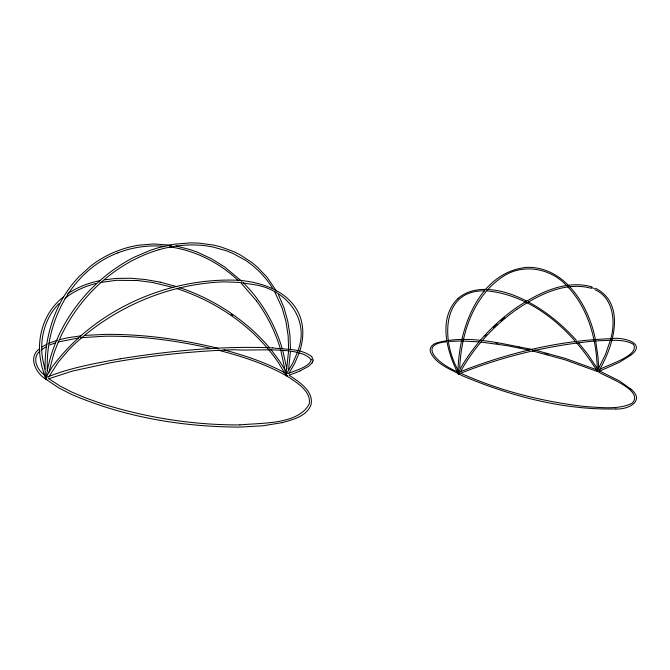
<?xml version="1.0" encoding="UTF-8"?>
<svg xmlns="http://www.w3.org/2000/svg" width="670" height="670" viewBox="0 0 670 670"><rect width="100%" height="100%" fill="white"/><g stroke="black" fill="none" stroke-linecap="round" stroke-linejoin="round"><path stroke-width="1" d="M289.256 375.351C298.845 381.682 313.568 390.786 311.131 404.437C307.061 416.229 292.815 419.688 282.171 422.644M458.037 373.198C457.987 331.089 477.928 271.936 527.106 267.33C565.137 266.643 588.813 305.905 595.287 339.053M532.549 349.497C501.101 343.81 467.191 333.886 435.55 343.241C432.284 344.581 429.277 347.99 430.324 351.733C435.684 364.463 450.952 369.312 462.024 375.619C510.465 396.054 563.043 410.166 615.931 408.96M598.126 370.711L597.456 371.482L598.335 371.507M597.305 370.669L597.565 371.666L598.143 371.515M288.628 350.527L286.257 372.88M290.42 351.499L288.51 370.376M459.704 368.065C461.211 334.188 472.786 297.321 501.788 277.321C521.888 263.05 550.129 267.724 566.418 285.453M630.679 388.985C645.595 400.61 628.602 409.797 615.889 408.968M313.091 360.108L311.751 356.582M458.933 372.453C457.593 372.093 458.205 374.832 459.285 373.768M591.912 286.861C565.12 279.281 537.65 293.443 515.942 307.982C493.396 323.953 474.05 344.631 460.307 368.651C460.382 370.301 456.672 372.344 458.649 373.676C460.231 373.332 457.099 374.79 458.682 372.755L459.218 372.746M458.255 373.316L458.674 372.553L458.113 373.207M276.425 291.056L266.928 277.07L257.372 267.079L251.987 262.59L240.262 254.902L233.897 251.702L220.329 246.736L213.177 244.994L198.161 243.051L190.422 242.883L174.51 244.19L158.371 247.716L150.264 250.32L134.243 257.171C87.996 280.738 52.545 327.655 45.937 379.279L58.776 387.863L70.869 394.086C123.891 417.167 182.265 426.932 239.894 427.1L263.076 425.76L282.221 422.636M311.182 359.748C299.867 345.46 254.709 351.382 234.333 349.715L225.572 350.025C187.34 351.733 149.201 355.887 111.522 362.571L72.494 371.063L48.659 378.793M313.108 360.05L312.697 361.75M45.794 377.512L45.476 379.471L46.506 379.463M311.19 359.69C309.582 366.934 295.47 370.393 287.648 373.692M48.91 372.126L53.55 354.639M458.397 372.453L458.029 373.952C459.821 373.793 457.602 372.704 458.808 373.567M610.588 339.405C615.99 321.608 613.201 297.505 594.834 289.666M597.657 370.393L597.288 371.381M610.37 340.335L605.387 354.706L598.025 369.455M297.647 351.507C310.495 319.665 286.592 289.013 253.402 284.541L239.299 282.413L223.881 281.852C168.832 283.77 114.838 306.919 74.437 344.171L68.533 350.109L58.223 362.227L48.642 377.135M299.683 351.222C304.356 337.546 304.197 321.625 296.45 309.063C284.532 289.85 260.848 282.321 239.508 280.328L239.466 280.328C168.48 276.81 94.462 309.708 51.992 367.168L46.171 377.084M53.55 354.648C69.747 305.93 109.311 264.39 158.991 249.709L158.966 249.717C174.041 245.421 189.945 243.813 205.539 245.756L212.775 246.954L226.602 250.848L233.101 253.511L245.253 260.178C256.309 267.464 265.806 277.213 272.799 288.594M39.279 348.928C27.679 357.537 36.063 373.374 45.945 379.304L46.9 379.262M299.155 352.956L294.616 363.55L288.988 373.224M297.388 352.361L292.958 362.73L286.919 373.09M599.281 370.158C612.975 347.119 626.835 304.012 595.479 288.267M45.987 377.821L45.619 378.542L46.096 378.324M460.382 371.917C473.966 347.01 493.798 325.704 516.871 309.297M300.202 370.878L308.502 366.322L311.918 363.098M311.893 363.148L312.722 361.7M458.104 298.385C437.552 318.216 446.823 351.315 458.096 373.55M59.186 303.46C44.781 317.664 39.296 339.489 42.687 359.221L44.831 369.011M598.067 371.557L597.489 371.172M39.957 351.105C32.043 357.42 36.222 368.642 44.145 374.873M458.782 373.215L458.933 373.952L458.364 373.969L458.188 373.19L459.344 373.224M599.382 371.255L619.591 362.202L630.638 355.242M630.604 355.276C647.99 342.831 621.475 336.667 611.425 338.677M458.322 373.131L459.009 372.788M458.071 298.41C465.725 291.634 476.261 289.105 486.286 289.423M64.973 298.334C74.186 290.931 85.073 286.216 96.321 283.377M63.684 296.802C44.58 311.098 36.482 336.533 40.51 359.614L41.842 366.532L45.635 378.86A1.122 0.637 -18.3 0 0 46.573 379.187A1.106 0.745 23.4 0 1 45.803 377.847M41.23 349.966L46.18 346.675M41.95 346.901L47.068 344.07M516.863 309.305C538.362 294.917 565.036 281.107 591.426 288.326M67.745 293.778C77.536 287.053 88.884 282.807 100.492 280.529M49.714 344.966L55.459 342.839M459.352 372.076C507.718 352.956 559.358 340.385 611.467 338.677M460.876 373.173C504.2 355.862 550.212 345.109 596.652 340.837C608.419 340.544 623.946 338.568 633.468 344.347C640.051 355.862 607.28 364.681 598.838 369.941M289.139 375.108L296.659 372.369M47.042 377.143C70.409 367.713 95.425 363.274 120.114 358.819L120.139 358.81M296.617 372.386L300.244 370.853M48.935 343.182L57.52 340.159M58.064 341.993L78.44 337.99M59.513 339.64L67.704 337.755L81.246 335.787M99.981 282.581L116.237 280.311L137.652 280.529L152.325 282.447L173.597 287.564M446.32 341.826C416.455 344.531 439.788 365.075 457.468 371.649M46.171 378.391L45.602 378.55L46.071 378.868M120.114 358.819C170.498 350.795 221.636 345.745 272.698 347.872M104.302 279.826L116.111 278.435L130.449 278.243L145.189 279.491L160.13 282.137M286.601 374.857L286.098 374.949L286.701 375.208M171.361 245.22L153.656 243.955L138.74 245.203C121.211 247.95 104.487 255.253 90.517 266.174L78.834 276.802L73.507 282.824C51.783 309.322 42.721 344.74 45.585 378.592M80.4 337.747L105.366 336.206C140.817 335.854 176.218 340.427 210.732 348.358M449.595 341.432L461.278 340.955L479.017 341.868M85.358 335.36L105.374 334.38C143.489 334.087 181.545 339.305 218.512 348.434M286.392 375.15L285.856 374.823M46.682 379.505L45.719 379.522L45.627 378.441L46.23 378.734M484.586 290.872C440.693 289.817 441.413 342.454 458.707 371.172M597.313 371.071L597.891 371.079M458.933 373.224L458.238 373.224M487.082 290.872C534.183 295.604 572.532 331.457 596.576 370.125M272.648 347.864C285.521 349.673 300.905 348.224 311.793 356.624M488.045 289.49C501.595 290.236 514.644 294.901 526.62 301.056M164.686 246.367C148.832 244.852 132.66 247.163 117.803 252.883L117.836 252.875C71.154 270.714 45.066 322.329 47.369 370.644M481.018 342.06L507.064 345.661L529.3 350.15M169.276 246.836C195.196 250.22 219.475 262.799 238.419 280.638M598.251 371.473L597.447 371.046M175.984 245.949L190.615 249.734L197.734 252.322L211.561 258.821L224.634 266.962L241.837 281.3M534.518 349.958L565.505 358.492L597.029 369.915M532.24 350.837L565.086 359.815L596.476 371.214M160.113 282.137L176.93 286.718M223.922 349.849C244.751 355.494 265.471 362.311 284.49 372.654M218.06 350.142C241.183 356.122 264.215 363.458 285.177 375.108M176.361 288.435C216.737 301.55 253.838 326.893 278.042 362.076L285.169 373.877M179.711 287.639C212.583 298.753 242.825 318.057 266.116 343.861L269.725 348.082M599.416 370.937L619.675 381.088L630.746 389.044M598.829 372.227C607.857 377.612 644.004 390.417 632.279 403.072C619.315 410.007 600.588 407.427 585.279 406.573C542.574 401.665 500.063 390.987 460.927 373.324M528.261 301.919C546.444 311.609 562.532 324.958 576.326 340.209M287.43 376.373C297.287 382.763 311.567 391.707 309.197 404.094C298.008 424.855 261.66 422.72 239.894 424.914L239.927 424.914C193.086 425.123 146.227 417.686 101.58 403.6L85.827 398.005L71.841 392.076L59.948 385.995L48.868 378.743M243.235 282.673C261.484 300.93 274.868 323.895 282.229 348.609M241.25 283.276L256.526 300.93M567.105 286.098C588.294 308.15 596.702 339.581 597.238 369.497M578.344 342.529L587.925 354.455L597.305 368.592M270.923 349.48L279.541 361.046L285.311 370.426M256.526 300.922C267.188 315.47 275.337 331.843 280.47 349.129M274.775 291.986L282.162 308.125L285.998 321.709L288.142 335.871L288.619 349.606M278.368 294.54L283.946 307.522L287.815 321.315L289.984 335.703L290.462 349.623M282.782 350.519L286.819 368.935M280.772 350.067L285.629 373.106M595.68 341.047L598.042 357.152L598.645 368.466M231.049 314.347A138.573 91.061 29 0 1 232.649 315.461M485.021 336.273A104.503 55.166 -44.9 0 1 486.387 334.799M493.455 327.613A104.503 55.166 -44.9 0 1 497.115 324.171M500.858 320.821A104.503 55.166 -44.9 0 1 504.669 317.588M591.669 287.589A104.503 55.166 -44.9 0 1 594.323 288.594M495.976 343.182A105.424 23.333 14 0 1 497.81 343.45M518.714 347.161A105.424 23.333 14 0 1 520.657 347.562M545.129 353.333A105.424 23.333 14 0 1 548.052 354.112M45.652 378.893A1.122 0.637 -18.3 0 1 46.054 378.115M286.618 375.535A0.921 0.486 -26.7 0 1 285.906 375.309A0.921 0.486 -26.7 0 1 286.459 374.58M46.573 379.463A1.097 0.921 -43.5 0 1 45.954 377.897A1.106 0.938 -41.1 0 0 46.573 379.513A1.072 0.988 59.4 0 1 45.878 377.763M286.526 374.195A0.913 0.687 -59.7 0 0 286.065 375.468A0.913 0.704 -58.6 0 0 287.196 375.543A0.913 0.687 -59.7 0 1 286.065 375.468A0.913 0.704 -58.6 0 1 286.517 374.237M286.35 374.111A0.913 0.72 72.7 0 0 286.216 375.468A0.913 0.72 72.7 0 0 287.363 375.518A0.913 0.553 34.6 0 1 285.973 374.446"/></g></svg>
